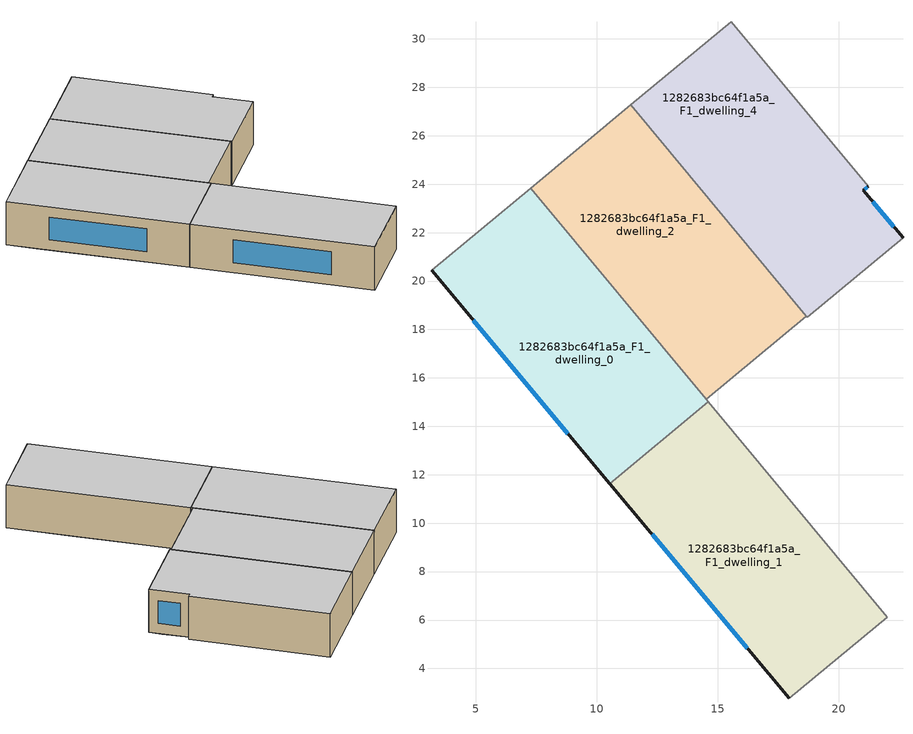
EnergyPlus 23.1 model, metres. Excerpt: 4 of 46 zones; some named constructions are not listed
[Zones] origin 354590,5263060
1282683bc64f1a5a_F1_dwelling_0
 floor to 1282683bc64f1a5a_F0_dwelling_4 (EU_floor_Construction): 10.46,20.01 13.42,16.44 8.55,14.01 4.55,18.8 z3
 floor to 1282683bc64f1a5a_F0_dwelling_3 (EU_floor_Construction): 7.27,23.84 10.46,20.01 4.55,18.8 3.18,20.44 z3
 floor to 1282683bc64f1a5a_F0_dwelling_5 (EU_floor_Construction): 13.42,16.44 14.52,15.12 14.61,15.01 10.55,11.63 8.55,14.01 z3
 wall outside (EU_wall_Construction): 3.18,20.44 10.55,11.63 z3:6
 wall to 1282683bc64f1a5a_F1_dwelling_1 (EU_wall_Construction): 10.55,11.63 14.61,15.01 z3:6
 wall adiabatic (EU_wall_Construction): 7.27,23.84 3.18,20.44 z3:6
 wall to 1282683bc64f1a5a_F1_dwelling_2 (EU_wall_Construction): 14.52,15.12 7.27,23.84 z3:6
 wall to 1282683bc64f1a5a_F1_dwelling_3 (EU_wall_Construction): 14.61,15.01 14.52,15.12 z3:6
 window (EU_Window_Construction): 4.91,18.37 8.82,13.7 z3.7:5.3
 ceiling to 1282683bc64f1a5a_F2_dwelling_0 (EU_floor_Construction): 14.61,15.01 7.27,23.84 3.18,20.44 10.55,11.63 z6
1282683bc64f1a5a_F1_dwelling_1
 floor to 1282683bc64f1a5a_F0_dwelling_6 (EU_floor_Construction): 16.39,12.87 19.36,9.29 16.55,4.44 12.55,9.23 z3
 floor to 1282683bc64f1a5a_F0_dwelling_7 (EU_floor_Construction): 19.36,9.29 22,6.12 17.96,2.76 16.55,4.44 z3
 floor to 1282683bc64f1a5a_F0_dwelling_5 (EU_floor_Construction): 14.61,15.01 16.39,12.87 12.55,9.23 10.55,11.63 z3
 wall outside (EU_wall_Construction): 10.55,11.63 17.96,2.76 z3:6
 wall adiabatic (EU_wall_Construction): 17.96,2.76 22,6.12 z3:6
 wall to 1282683bc64f1a5a_F1_dwelling_3 (EU_wall_Construction): 22,6.12 14.61,15.01 z3:6
 window (EU_Window_Construction): 12.29,9.55 16.22,4.84 z3.7:5.3
 ceiling to 1282683bc64f1a5a_F2_dwelling_1 (EU_floor_Construction): 22,6.12 14.61,15.01 10.55,11.63 17.96,2.76 z6
1282683bc64f1a5a_F1_dwelling_2
 floor to 1282683bc64f1a5a_F0_dwelling_3 (EU_floor_Construction): 13.86,24.32 16.43,21.23 10.46,20.01 7.27,23.84 8.24,24.64 z3
 floor to 1282683bc64f1a5a_F0_dwelling_4 (EU_floor_Construction): 16.43,21.23 18.36,18.91 13.42,16.44 10.46,20.01 z3
 floor to 1282683bc64f1a5a_F0_dwelling_2 (EU_floor_Construction): 11.41,27.27 13.86,24.32 8.24,24.64 z3
 floor to 1282683bc64f1a5a_F0_dwelling_5 (EU_floor_Construction): 18.36,18.91 18.65,18.55 14.52,15.12 13.42,16.44 z3
 wall to 1282683bc64f1a5a_F1_dwelling_3 (EU_wall_Construction): 14.52,15.12 18.65,18.55 z3:6
 wall adiabatic (EU_wall_Construction): 11.41,27.27 7.27,23.84 z3:6
 wall to 1282683bc64f1a5a_F1_dwelling_4 (EU_wall_Construction): 18.65,18.55 11.41,27.27 z3:6
 ceiling to 1282683bc64f1a5a_F2_dwelling_2 (EU_floor_Construction): 18.65,18.55 11.41,27.27 7.27,23.84 14.52,15.12 z6
1282683bc64f1a5a_F1_dwelling_4
 floor to 1282683bc64f1a5a_F0_dwelling_2 (EU_floor_Construction): 15.56,30.72 21.22,23.91 21.19,23.88 13.86,24.32 11.41,27.27 z3
 floor to 1282683bc64f1a5a_F0_dwelling_3 (EU_floor_Construction): 21.19,23.88 21.02,23.75 22.14,22.4 16.43,21.23 13.86,24.32 z3
 floor to 1282683bc64f1a5a_F0_dwelling_5 (EU_floor_Construction): 20.45,19.95 18.7,18.5 18.36,18.91 z3
 floor adiabatic (EU_floor_Construction): 22.14,22.4 22.65,21.78 20.45,19.95 18.36,18.91 18.7,18.5 16.43,21.23 z3
 wall outside (EU_wall_Construction): 22.65,21.78 21.02,23.75 21.22,23.91 z3:6
 wall to 1282683bc64f1a5a_F1_dwelling_5 (EU_wall_Construction): 18.7,18.5 22.65,21.78 z3:6
 wall adiabatic (EU_wall_Construction): 15.56,30.72 11.41,27.27 z3:6
 wall to 1282683bc64f1a5a_F1_dwelling_6 (EU_wall_Construction): 21.22,23.91 15.56,30.72 z3:6
 wall to 1282683bc64f1a5a_F1_dwelling_3 (EU_wall_Construction): 18.65,18.55 18.7,18.5 z3:6
 window (EU_Window_Construction): 21.07,23.78 21.17,23.87 / 22.27,22.24 21.41,23.28 z3.7:5.3
 ceiling to 1282683bc64f1a5a_F2_dwelling_4 (EU_floor_Construction): 22.65,21.78 21.02,23.75 21.22,23.91 15.56,30.72 11.41,27.27 18.7,18.5 z6
[SCHEDULE:FILE] Column Number=1; Rows to Skip at Top=0; Number of Hours of Data=8760; Column Separator=Comma; Interpolate to Timestep=No; Minutes per Item=60; Adjust Schedule for Daylight Savings=Yes
Name | File
EU_Step8_GainSchedule_1282683bc64f1a5a_F2_dwelling_1_f000 | ../../schedules/1282683bc64f1a5a/1282683bc64f1a5a_F2_dwelling_1_f000_gain.csv
EU_Step8_GainSchedule_1282683bc64f1a5a_F2_dwelling_2_f000 | ../../schedules/1282683bc64f1a5a/1282683bc64f1a5a_F2_dwelling_2_f000_gain.csv
EU_Step8_GainSchedule_1282683bc64f1a5a_F2_dwelling_3_f000 | ../../schedules/1282683bc64f1a5a/1282683bc64f1a5a_F2_dwelling_3_f000_gain.csv
EU_Step8_GainSchedule_1282683bc64f1a5a_F2_dwelling_4_f000 | ../../schedules/1282683bc64f1a5a/1282683bc64f1a5a_F2_dwelling_4_f000_gain.csv
EU_Step8_GainSchedule_1282683bc64f1a5a_F2_dwelling_5_f000 | ../../schedules/1282683bc64f1a5a/1282683bc64f1a5a_F2_dwelling_5_f000_gain.csv
EU_Step8_GainSchedule_1282683bc64f1a5a_F2_dwelling_6_f000 | ../../schedules/1282683bc64f1a5a/1282683bc64f1a5a_F2_dwelling_6_f000_gain.csv
EU_Step8_GainSchedule_1282683bc64f1a5a_F2_dwelling_7_f000 | ../../schedules/1282683bc64f1a5a/1282683bc64f1a5a_F2_dwelling_7_f000_gain.csv
EU_Step8_GainSchedule_1282683bc64f1a5a_F2_dwelling_8_f000 | ../../schedules/1282683bc64f1a5a/1282683bc64f1a5a_F2_dwelling_8_f000_gain.csv
